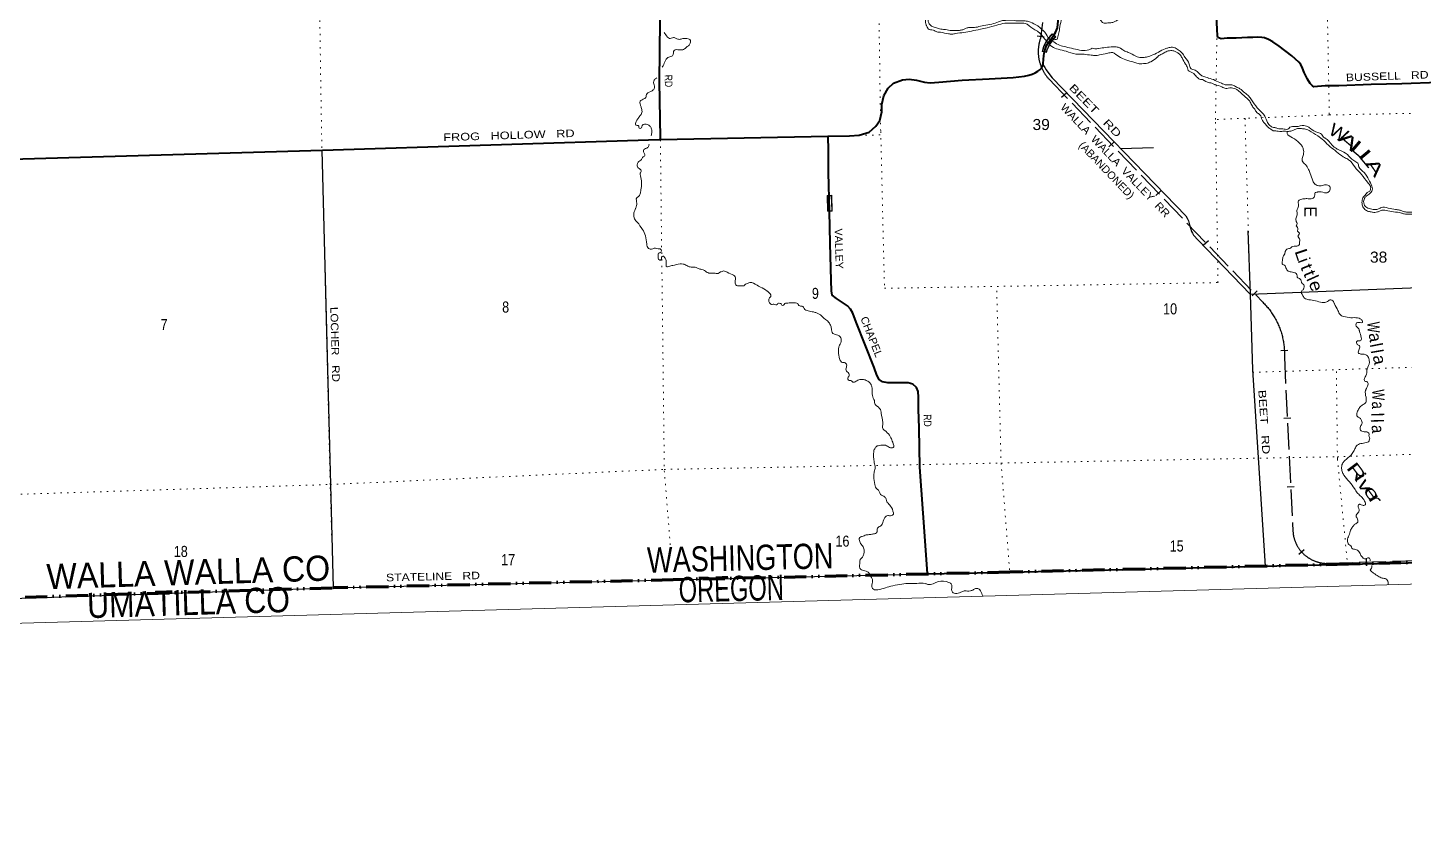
# Model space of a CAD drawing. Header units: feet. Extents: x 505285 to 763886, y -543582 to -353855.
# Drawn here: x 639044 to 660833, y -543582 to -530933 of the extents above; entities that cross this region are included whole.
import ezdxf
from ezdxf.enums import TextEntityAlignment as Align

# ---------------------------------------------------------------- set-up
doc = ezdxf.new("R2010")
doc.units = ezdxf.units.FT
doc.header["$LTSCALE"] = 70
for name, pattern in [('DASH_DOUBLE_DOT', [9.2, 5, -1.2, 0.3, -1.2, 0.3, -1.2]), ('DOTTED', [1.5, 0.3, -1.2]), ('LONG_DASHED', [7.5, 6, -1.5])]:
    doc.linetypes.add(name, pattern=pattern)
for name, color, linetype, lineweight in [('10', 7, 'DASH_DOUBLE_DOT', 60), ('12', 7, 'Continuous', 13), ('26', 7, 'Continuous', 40), ('27', 7, 'Continuous', 13), ('29', 7, 'Continuous', 25), ('30', 7, 'Continuous', 13), ('39', 7, 'Continuous', 13), ('4', 7, 'Continuous', 13), ('61', 7, 'Continuous', 13), ('63', 7, 'Continuous', 25), ('7', 7, 'DOTTED', 13)]:
    doc.layers.add(name, color=color, linetype=linetype, lineweight=lineweight)
doc.layers.add('41', color=7, linetype='Continuous')

msp = doc.modelspace()

# ---------------------------------------------------------------- linework, layer by layer
at = {"layer": '10', "lineweight": 70}
msp.add_line((643862.87, -539806.6), (638357.98, -539976.29), dxfattribs=at)
msp.add_lwpolyline([(668419.53, -539213.07), (665283.49, -539304.69), (659946.82, -539429.03), (654587.21, -539556.8), (649260.71, -539677.3), (643880.91, -539806.19)], dxfattribs=at)
at = {"layer": '26'}
for points in [[(649059.15, -532705.62), (649058.73, -532680.41), (649043.77, -531787.07), (649053.21, -530829.86), (649031.99, -529979.9), (649022.3, -529364.31), (649017.52, -528859.05)], [(655287.25, -531053.6), (655312.57, -531011.96), (655340.31, -530938.88), (655352.81, -530828.17), (655368.43, -530689.27), (655404.14, -530551.77), (655500.31, -530298.06), (655551.21, -530196.21), (655577.67, -530163.87), (655597.75, -530146.63), (655639, -530119.29), (655665.36, -530108.62), (655688.7, -530105.74), (655770.86, -530103.24), (655871.03, -530100.18)], [(661376.85, -531806.09), (660793.78, -531823.85), (660308.84, -531836.62), (659794.03, -531856.33), (659577.51, -531858.91), (659399.38, -531870.36), (659376.88, -531856.99), (659341.55, -531817.95), (659299.35, -531753.03), (659245.74, -531644.33), (659221.58, -531578.87), (659191.54, -531517.59), (659160.4, -531484.44), (659050.75, -531379.45), (658849.46, -531231.11), (658748.97, -531161.96), (658679.57, -531123.95), (658620.5, -531095.66), (658574.15, -531089.04), (658507.9, -531087.06), (658433.9, -531093.32), (658351.68, -531093.82), (658169.41, -531101.38), (658025.09, -531103.78), (657933.11, -531112.6), (657880.25, -531090.13), (657875.47, -531066.21), (657868.06, -530960.11), (657853.99, -530645.57)], [(651714.93, -532654.45), (652051.61, -532646.14), (652201.69, -532635.54), (652360.63, -532588.56), (652467.89, -532493), (652531.25, -532404.8), (652564.95, -532267.37), (652565.3, -532153), (652592.93, -532013.73), (652665.35, -531895.17), (652747.06, -531816.45), (652887.66, -531759.99), (652997.66, -531750.62), (653110.57, -531769.24), (653239.9, -531799.4), (653328.44, -531808.73), (653466.51, -531798.5), (653834.6, -531769.22), (654263.06, -531746.11), (654639.48, -531726.6), (654819.31, -531705.07), (654890.82, -531689.57), (654942.63, -531673.23), (654991.5, -531652.74), (655033.39, -531626.31), (655065.12, -531601.83), (655087.95, -531576.51), (655099.49, -531555.79), (655104.09, -531543.33), (655109.77, -531523.3), (655113.63, -531501.5), (655127.68, -531376.69), (655138.53, -531313.89), (655151.14, -531271.86), (655170.46, -531216.37), (655193.15, -531175.17), (655235.16, -531115.48), (655287.25, -531053.6)], [(636404.78, -533086.8), (638600.17, -533025.22), (643713.64, -532874.79), (649039.12, -532706.01), (649059.15, -532705.62)], [(649059.15, -532705.62), (651706.93, -532654.65), (651714.93, -532654.45)], [(651736.47, -533840.04), (651721.34, -533229.96), (651719.35, -532854.88), (651715.48, -532679.4), (651714.93, -532654.45)], [(653286.77, -539583.77), (653243.31, -538985.06), (653164.27, -537894.18), (653152.45, -537274.68), (653142.83, -536974.06), (653144.74, -536783.42), (653137.85, -536693.36), (653113.89, -536633.91), (653054.05, -536581.57), (652981.02, -536555.72), (652894.93, -536560.35), (652660.2, -536557.49), (652575.41, -536540.01), (652522.09, -536503.52), (652483.85, -536436.49), (652441.92, -536317.39), (652156.16, -535597.92), (652103.52, -535457.1), (652069.27, -535389.94), (652017.45, -535337.35), (651923.23, -535276.03), (651843.36, -535224.3), (651775.38, -535168.21), (651767.26, -535102.25), (651759.98, -534937.97), (651745.25, -534352.65), (651736.47, -533840.04)], [(653286.77, -539583.77), (654594.49, -539554.04), (659924.07, -539428.38), (661371.7, -539394.86)]]:
    msp.add_lwpolyline(points, dxfattribs=at)
at = {"layer": '29'}
for p, q in [((643701.15, -532876.84), (643880.91, -539806.19)), ((656337.61, -532846.07), (656863.79, -532832.83))]:
    msp.add_line(p, q, dxfattribs=at)
for points in [[(655111.02, -531516.26), (655132.24, -531550.92), (655140.9, -531565), (655165.53, -531605.62), (655189.34, -531638.12), (655258.79, -531730.41), (657372.94, -533916.77), (657397.18, -533951.27), (657416.24, -533992.6), (657429.76, -534055.81), (657463.87, -534161.59), (657476.87, -534189.75), (657497.11, -534222.82), (657566.5, -534297.8), (658391.37, -535152.77), (658429.82, -536353.03), (658631.42, -539458.86)], [(658355.66, -534151.85), (658391.37, -535152.77), (661327.69, -535037.4)], [(636594.28, -540000.3), (638793.29, -539974.66), (643873.63, -539805.36), (649258.4, -539675.37), (653286.77, -539583.77)]]:
    msp.add_lwpolyline(points, dxfattribs=at)
at = {"layer": '39'}
for points in [[(652510.44, -529801.32), (652542.03, -529743.29), (652569.06, -529712.31), (652615.44, -529660.67), (652629.47, -529660.19), (652672.63, -529690.78), (652730.03, -529726.91), (652794.27, -529728.74), (652812.28, -529786.24), (652818.73, -529858.13), (652871.04, -529980.58), (652895.2, -530041.87), (652903.48, -530049.61), (652939.54, -530048.38), (652993.23, -530034.54), (653039.31, -530032.99), (653045.46, -530036.78), (653067.98, -530050.05), (653119.12, -530138.47), (653161.17, -530195.15), (653191.53, -530262.24), (653213.64, -530381.7), (653256.34, -530516.49), (653290.28, -530629.53), (653300.91, -530647.2), (653306, -530679.09), (653299.22, -530715.37), (653272.4, -530752.35), (653254.68, -530821.06), (653263.01, -530888.89), (653269.42, -530900.7), (653297.3, -530953.85), (653378.33, -530977.15), (653435.32, -531001.27), (653489.75, -531009.45), (653618.93, -531033.13), (653673.23, -531037.3), (653727.12, -531029.47), (653862.88, -531010.85), (653980.48, -530988.85), (654121.9, -530960.03), (654229.41, -530936.35), (654382.53, -530897.12), (654509.87, -530866.77), (654636.16, -530864.51), (654642.17, -530864.3), (654764.59, -530866.18), (654849.14, -530875.33), (654894.31, -530905.86), (655013.38, -530985.98), (655037.97, -531001.18), (655110.74, -531076.85), (655168.2, -531145.2)], [(653249.74, -530322.38), (653248.42, -530342.46), (653277.12, -530419.62), (653307.19, -530536.81), (653341.33, -530655.85), (653358.85, -530699.34), (653349.99, -530733.69), (653324.69, -530756.59), (653303.74, -530789.35), (653296.69, -530817.64), (653304.05, -530857.46), (653325.31, -530892.8), (653374.49, -530923.19), (653410.89, -530931.98), (653473.89, -530955.89), (653558.45, -530965.06), (653568.53, -530966.72), (653671.32, -530981.27), (653775.58, -530979.75), (653831.46, -530971.85), (653877, -530954.28), (653922.53, -530936.72), (653978.63, -530934.82), (654074.6, -530925.56), (654176.03, -530900.1), (654303.71, -530879.75), (654410.74, -530842.08), (654470.31, -530824.03), (654522.33, -530820.27), (654634.53, -530816.48), (654644.61, -530818.14), (654685.02, -530826.79), (654747.2, -530826.69), (654811.38, -530826.52), (654885.99, -530838.03), (654998.02, -530888.33), (655043.05, -530914.86), (655101.05, -530969), (655117.55, -530982.46), (655197.18, -531099.61)], [(655250.41, -531133.08), (655305, -531125.05), (655336, -531119.05), (655346, -531082.05), (655358.16, -531038.44), (655375.26, -530951.71), (655400.9, -530820.62), (655420.64, -530693.74), (655419.49, -530659.72), (655427.09, -530647.45), (655447.2, -530648.76), (655484.14, -530673.56), (655527.03, -530696.16), (655601.38, -530699.66), (655625.56, -530702.85), (655723.31, -530687.52), (655729.32, -530687.32), (655749.57, -530692.64), (655789.5, -530687.28), (655830.32, -530707.95), (655937.94, -530746.38), (655993.26, -530780.57), (656037.23, -530835.18), (656053.88, -530852.65), (656082.33, -530863.7), (656156.4, -530859.2), (656218.37, -530853.09), (656261.83, -530833.6), (656306.82, -530800.02), (656324.04, -530775.4), (656332.96, -530743.05), (656334.77, -530736.97), (656338.57, -530730.83), (656319.32, -530695.42), (656285.18, -530694.58), (656272.28, -530668.97), (656277.61, -530648.75), (656314.72, -530619.45), (656367.16, -530627.69), (656431.68, -530637.54), (656472.36, -530654.19), (656516.58, -530656.71), (656547.94, -530635.61), (656567.17, -530610.92), (656600.01, -530573.75), (656662.62, -530527.56), (656672.43, -530521.21), (656720.14, -530449.48), (656745.51, -530428.59), (656819.25, -530355.98), (656844.15, -530321.08), (656864.57, -530297.68)], [(649119.18, -531010.31), (649169.72, -531083.46), (649200.59, -531106.45), (649264.29, -531092.28), (649308.85, -531104.79), (649357.55, -531121.18), (649413.31, -531109.27), (649479.42, -531107.04), (649534.6, -531137.22), (649533.62, -531167.31), (649513.15, -531214.09), (649474.04, -531243.46), (649425.18, -531281.17), (649397.33, -531288.12), (649361.13, -531285.34), (649355.12, -531285.54), (649312.91, -531282.97), (649277.25, -531296.19), (649264.52, -531334.69), (649252, -531379.18), (649194.58, -531401.16), (649165.14, -531420.19), (649119.71, -531499.86), (649104.98, -531538.42), (649091.43, -531552.91), (649089.1, -531561.86)], [(655168.2, -531145.2), (655254.56, -531236.27), (655352.23, -531277.04), (655477.67, -531308.87), (655633.65, -531353.67), (655764.14, -531357.27), (655874.88, -531369.57), (655895.5, -531370.2)], [(655197.18, -531099.61), (655376.1, -531212.12), (655473.35, -531240.9), (655594.66, -531268.85), (655721.9, -531294.6), (655837.96, -531286.67), (655891.18, -531262.66)], [(655889.54, -531262.66), (655935.67, -531269.35), (655993.7, -531265.38), (656101.48, -531249.71), (656221.49, -531239.65), (656285.8, -531243.49), (656342.64, -531263.6), (656389.88, -531296.06), (656463.17, -531327.64), (656583.56, -531387.69), (656666.51, -531408.92), (656712.53, -531405.36), (656784.31, -531392.92), (656825.91, -531377.49), (656934.85, -531327.07), (656940.42, -531323.54), (657046.91, -531269.85), (657094.51, -531254.22), (657160.42, -531245.99), (657202.9, -531256.57), (657270.52, -531298.36), (657313.95, -531336.96), (657360.27, -531401.5), (657426.26, -531513.47), (657450.61, -531580.76), (657467.12, -531594.23), (657503.52, -531603.02), (657567.05, -531642.95), (657604.41, -531679.74), (657655.6, -531710.06), (657726.54, -531731.72), (657732.61, -531733.51), (657836.42, -531772.61), (657838.29, -531774.01)], [(655895.5, -531371.02), (655929.32, -531377.74), (656009.12, -531365.02), (656122.77, -531345.15), (656192.42, -531328.78), (656216.53, -531329.97), (656238.98, -531341.23), (656341.54, -531407.88), (656455.5, -531456.12), (656583.09, -531491.87), (656651.88, -531509.59), (656703.84, -531503.82), (656747.85, -531500.33), (656817.22, -531475.95), (656915.22, -531408.53), (656922.96, -531400.26), (656977.77, -531360.34), (657031.05, -531334.5), (657096.21, -531304.25), (657134.15, -531298.96), (657196.59, -531306.86), (657237.48, -531329.52), (657278.64, -531360.19), (657314.6, -531415.07), (657368.02, -531511.43), (657398.12, -531570.51), (657409.56, -531612.2), (657489.19, -531653.58), (657509.98, -531674.92), (657555.83, -531725.46), (657604.93, -531753.85), (657610.94, -531753.65), (657714.82, -531800.23), (657785.49, -531813.86), (657828.31, -531834.46), (657836.46, -531838.18)], [(649002.33, -531731.92), (648987.51, -531740.73), (648956.68, -531777.84), (648951.28, -531796.05), (648952.24, -531824.07), (648965.48, -531859.68), (648960.91, -531901.91), (648945.56, -531922.46), (648860.84, -531967.39), (648847.15, -531977.87), (648827.29, -532042.66), (648786.11, -532070.1), (648738.98, -532099.74), (648738.54, -532145.83), (648752.14, -532191.46), (648754.48, -532201.39), (648768.61, -532263.02), (648742.54, -532322), (648715.65, -532356.97), (648666.69, -532450.78), (648667.65, -532478.79), (648691.82, -532481.98), (648716.42, -532497.18), (648721.44, -532527.06), (648757.37, -532521.83), (648770.1, -532483.34), (648805.55, -532464.11), (648864.13, -532476.15), (648901.15, -532502.94), (648911.78, -532520.61), (648913.98, -532526.55), (648921.97, -532584.38), (648914, -532644.75), (648913.74, -532646.47)], [(657835.73, -531837.47), (657941.93, -531872.68), (658004.99, -531898.6), (658044.93, -531893.24), (658143.37, -531897.94), (658178.05, -531914.79), (658295.85, -532016.99), (658374.44, -532086.47), (658393.41, -532113.87), (658427.78, -532180.83), (658463.41, -532225.7), (658495.23, -532276.71), (658546.75, -532317.04), (658581.46, -532394), (658613.14, -532441.01), (658623.57, -532452.68), (658665.4, -532503.36), (658704.5, -532532.08), (658757.81, -532566.34), (658814.18, -532572.45), (658858.53, -532578.97), (658926.58, -532574.67), (658976.8, -532576.97)], [(657836.42, -531772.61), (657935.89, -531812.79), (658019.12, -531842.03), (658051.17, -531840.95), (658117.5, -531844.72), (658172.61, -531872.91), (658229.8, -531903.03), (658306.17, -531966.56), (658368.18, -532020.56), (658412.23, -532077.17), (658504.74, -532202.26), (658600.57, -532307.21), (658623.63, -532336.48), (658665.16, -532437.24), (658717.29, -532495.59), (658774.21, -532517.71), (658780.21, -532517.5), (658826.85, -532531.96), (658893.23, -532537.73), (658965.7, -532545.3), (659003.42, -532534.01), (659007.16, -532525.87), (659038.53, -532504.77), (659122.68, -532501.93), (659242.48, -532485.86), (659317.63, -532513.38), (659344.42, -532534.5), (659462.8, -532594.62), (659517.92, -532622.81), (659567.97, -532679.21), (659576.13, -532682.95), (659690.26, -532795.29), (659758.34, -532851.08), (659807.32, -532875.48), (659929.98, -532943.46), (660029.54, -533040.26), (660093.08, -533080.19), (660111.08, -533137.67), (660194.48, -533231.02), (660268.49, -533342.72), (660316.09, -533445.28), (660325.54, -533487.03), (660291.78, -533556.29), (660229.24, -533604.48), (660202.28, -533637.44), (660196.88, -533655.65), (660191.21, -533665.86), (660188.63, -533708.02), (660202.08, -533749.64), (660220.86, -533771.04), (660253.67, -533791.97), (660340.63, -533813.07), (660412.69, -533808.64), (660448.2, -533791.41), (660463.96, -533782.86), (660574.56, -533791.15), (660693.72, -533815.17), (660754.16, -533823.15), (660800.92, -533841.6), (660867.58, -533855.38), (660941.91, -533858.88), (660951.93, -533858.54), (661021.99, -533854.18), (661049.15, -533827.22), (661065, -533762.57), (661096.38, -533741.48), (661130.81, -533692.23), (661257.13, -533631.87), (661373.63, -533577.86), (661408.81, -533550.63), (661477.99, -533520.24), (661485.93, -533517.97), (661512.28, -533467), (661487.08, -533433.8), (661430.06, -533349.57), (661431.32, -533327.49), (661431.05, -533319.49), (661440.62, -533247.04), (661437.33, -533209.09), (661434.61, -533129.04), (661459.97, -533108.16), (661524.65, -533063.91), (661556.65, -533060.82), (661595.05, -533069.54), (661652.72, -533113.67), (661685.8, -533142.61), (661749.19, -533178.53), (661796.84, -533223), (661828.59, -533272.01), (661840.78, -533335.71), (661866.66, -533388.92), (661872.88, -533394.72), (661917.12, -533457.34), (661939.29, -533460.59)], [(658978.8, -532576.91), (659050.8, -532570.47), (659100.14, -532546.76), (659151.75, -532531), (659220.07, -532534.7), (659284.66, -532546.54), (659323.41, -532565.27), (659460.64, -532648.78), (659555.38, -532721.71), (659659.09, -532822.38), (659759.98, -532899.12), (659865.02, -532979.7), (659936.56, -533019.37), (659983.94, -533055.83), (660070.02, -533169.11), (660076.31, -533176.92), (660155.44, -533262.39), (660249.81, -533383.42), (660287.57, -533432.23), (660298.47, -533457.9), (660297.35, -533483.98), (660292.36, -533514.2), (660253.04, -533537.56), (660212.53, -533585), (660187.37, -533611.9), (660161.77, -533684.89), (660170.16, -533754.72), (660208.26, -533813.54), (660263.44, -533843.73), (660322.02, -533855.78), (660328.1, -533857.57), (660404.17, -533853), (660427.93, -533844.19), (660475.47, -533826.55), (660541.8, -533830.32), (660660.88, -533852.35), (660785.84, -533870.16), (660830.47, -533884.68), (660900.72, -533886.32), (661013.39, -533896.54), (661041.38, -533893.59), (661054.51, -533867.1), (661097.5, -533833.59), (661131.66, -533776.35), (661182.05, -533724.56), (661188, -533722.36), (661288.34, -533664.88), (661341.82, -533645.04), (661414.53, -533600.52), (661528.34, -533526.56), (661535.95, -533514.28), (661551.67, -533445.63), (661548.92, -533423.69), (661532.34, -533408.23), (661486.91, -533369.69), (661455.22, -533322.67), (661460.62, -533304.47), (661473.29, -533263.97), (661470.36, -533177.92), (661477.43, -533149.64), (661501.2, -533140.82), (661512.74, -533126.4), (661562.83, -533124.72), (661572.91, -533126.38), (661601.17, -533131.44), (661666.51, -533165.29), (661720.03, -533205.55), (661749.43, -533244.63), (661817.28, -533352.52), (661851.58, -533417.48), (661880.78, -533450.55), (661897.42, -533468.02), (661914.88, -533509.5), (661962.73, -533559.97), (662026.74, -533613.91), (662077.44, -533630.22), (662085.52, -533631.96), (662097.47, -533629.55), (662127.66, -533582.03)], [(658976.73, -532574.98), (658975.89, -532609.06), (659062.55, -532680.25), (659167.52, -532758.85), (659202.93, -532797.72), (659228.61, -532844.94), (659235.64, -532874.75), (659237.34, -532924.77), (659217.54, -532991.56), (659215.31, -533043.72), (659267.51, -533104.06), (659316.17, -533178.54), (659329.35, -533212.16), (659371.49, -533330.94), (659399.58, -533390.09), (659451.17, -533432.42), (659459.25, -533434.15), (659499.59, -533440.8), (659567.23, -533424.5), (659633.75, -533434.27), (659659.16, -533473.48), (659633.21, -533536.46), (659607.65, -533551.35), (659567.44, -533548.7), (659464.71, -533536.14), (659446.82, -533540.75), (659420.98, -533547.63), (659405.4, -533620.28), (659395.66, -533628.63), (659375.95, -533639.3), (659287.81, -533642.29), (659279.79, -533642.56), (659207.87, -533650.99), (659166.27, -533666.42), (659150.93, -533686.97), (659156.77, -533740.86), (659150.05, -533779.16), (659131.64, -533827.86), (659136.03, -533897.83), (659114.23, -533964.67), (659128.09, -534018.3), (659134.78, -534038.11), (659121.85, -534070.6), (659142.9, -534099.94), (659147.86, -534127.81), (659144.19, -534137.96), (659142.87, -534158.03), (659172.07, -534191.11), (659157.07, -534221.66), (659147.52, -534236.01), (659179.48, -534291.03), (659170.96, -534335.39), (659170.11, -534369.48), (659113.67, -534395.09), (659066.04, -534399.42), (659015.74, -534430.78), (658987.83, -534435.73), (658962.33, -534452.62), (658940.06, -534505.46), (658938.33, -534513.53), (658917.52, -534550.29), (658901.93, -534622.94), (658905.98, -534682.9), (658936.5, -534695.89), (658951.34, -534719.44), (658983.5, -534780.46), (659038.42, -534802.64), (659121.51, -534827.88), (659134.76, -534863.5), (659137.43, -534883.44), (659184.67, -534915.9), (659199.51, -534939.43), (659202.26, -534961.37), (659206.81, -534977.25), (659246.25, -535015.99), (659238.07, -535070.36), (659238.27, -535076.36), (659214.77, -535093.18), (659206.38, -535141.55), (659219.35, -535169.15), (659253.04, -535216.09), (659287.79, -535234.95), (659322.11, -535241.8), (659424.97, -535258.36), (659532.24, -535286.8), (659574.31, -535285.37), (659629.6, -535259.46), (659651.1, -535242.71), (659685.49, -535251.57), (659708.28, -535272.84), (659723.26, -535300.38), (659725.46, -535306.31), (659781.29, -535414.61), (659813.52, -535477.63), (659868.7, -535507.82), (659985.71, -535527.9)], [(648878.29, -532782.06), (648877.24, -532802.26), (648842.47, -532841.5), (648804.89, -532856.79), (648791.6, -532879.28), (648790.28, -532899.36), (648809.81, -532942.77), (648804.7, -532969), (648785.07, -532981.68), (648760.32, -533020.58), (648705.72, -533066.5), (648693.06, -533106.99), (648694.08, -533137.02), (648706.78, -533156.61), (648735.51, -533175.68), (648741.66, -533179.48), (648751.17, -533223.23), (648739.69, -533239.64), (648743.13, -533281.6), (648760.76, -533387.18), (648759.14, -533457.35), (648748.83, -533507.79), (648738.72, -533564.22), (648708.23, -533611.33), (648684.73, -533628.16), (648678.15, -533670.45), (648682.95, -533752.43), (648668.21, -533790.99), (648666.41, -533797.06), (648638.68, -533866.12), (648638.31, -533914.21), (648650.03, -533963.89), (648691.94, -534016.57), (648774.04, -534129.98), (648823.59, -534230.47), (648842.11, -534362.07), (648870.48, -534429.23), (648898.99, -534442.28), (648980.73, -534427.5), (649021.21, -534438.15), (649057.35, -534438.93), (649071.91, -534454.46), (649055.31, -534497.09), (649049.37, -534499.3), (649041.36, -534499.58), (649021.36, -534560.35), (649030.8, -534602.1), (649043.23, -534613.7), (649049.39, -534617.5), (649069.08, -534606.81), (649077.8, -534568.46), (649095.28, -534551.84), (649132.57, -534586.64), (649147.9, -534624.18), (649148.55, -534702.29), (649150.96, -534714.23), (649173.27, -534721.49), (649240.78, -534701.17), (649254.8, -534700.7), (649370.18, -534672.76), (649418.47, -534677.13), (649475.45, -534701.24), (649514.2, -534719.97), (649576.65, -534727.87), (649637.09, -534735.85), (649681.98, -534758.37), (649716.25, -534763.22), (649789.87, -534804.79), (649824.48, -534819.65), (649896.74, -534821.21), (649955.11, -534827.25), (649990.9, -534818.03), (650002.51, -534805.62), (650010.47, -534803.34), (650058.07, -534787.71), (650116.92, -534807.76), (650216.86, -534856.46), (650239.65, -534877.73), (650240.71, -534967.84), (650262.38, -535015.19), (650336.78, -535020.68), (650382.93, -535021.12), (650396.4, -535004.64), (650445.81, -534982.93), (650475.46, -534969.92), (650531.96, -534980.02), (650640.4, -535042.47), (650748.82, -535104.91), (650757.11, -535112.64), (650805.1, -535167.11), (650805.85, -535189.13), (650792.44, -535207.6), (650780.89, -535222.02), (650774.58, -535272.32), (650806, -535311.33)], [(650806, -535311.33), (650828.3, -535318.58), (650854.15, -535311.7), (650884.61, -535322.68), (650910.38, -535313.8), (650925.86, -535297.25), (650952.05, -535300.37), (650972.42, -535309.7), (650981.05, -535327.43), (651007.16, -535328.55), (651028.38, -535303.8), (651048.21, -535297.11), (651054.22, -535296.92), (651142.23, -535289.93), (651218.7, -535297.36), (651235.01, -535304.82), (651239.56, -535320.7), (651264.36, -535341.89), (651312.7, -535348.27), (651331.83, -535379.68), (651399.37, -535419.46), (651482.2, -535436.69), (651528.82, -535451.15), (651610.66, -535498.46), (651621.09, -535510.13), (651724.53, -535602.79), (651754.48, -535657.87), (651766.62, -535719.56), (651778.13, -535763.24), (651843.46, -535797.1), (651915.29, -535844.75), (651918.59, -535882.7), (651914.07, -535926.92), (651893.26, -535963.69), (651878.87, -536012.26), (651877.79, -536098.44), (651889.85, -536158.13), (651911.87, -536215.48), (651942.67, -536236.48), (651956.69, -536236), (651964.7, -536235.73), (651980.93, -536241.19), (652003.79, -536264.46), (651997.89, -536326.76), (651996.98, -536358.85), (652038.81, -536409.52), (652045.64, -536433.33), (652038.37, -536455.61), (652025.24, -536482.1), (652034.48, -536517.85), (652082.83, -536524.23), (652091.25, -536535.96), (652105.69, -536547.49), (652155.37, -536533.79), (652212.58, -536505.81), (652218.59, -536505.61), (652272.75, -536505.78), (652327.6, -536525.96), (652379.04, -536564.29), (652400.51, -536605.63), (652407.74, -536641.45), (652413.76, -536759.44), (652427.28, -536803.06), (652444.61, -536840.54), (652456.66, -536900.23), (652489.74, -536929.16), (652548.42, -537003.3), (652551.65, -537039.26), (652580.74, -537186.51), (652581.08, -537196.52), (652578, -537282.77), (652609.06, -537311.76), (652681.85, -537387.44), (652707.25, -537426.64), (652735.81, -537499.8), (652744.68, -537583.63), (652684.37, -537579.67), (652623.12, -537547.68), (652592.86, -537542.69), (652505.05, -537555.68), (652491.09, -537558.15), (652457.99, -537587.33), (652433.92, -537646.23), (652441.51, -537810.25), (652443.99, -537824.19), (652456.53, -537897.89), (652442.81, -537966.46), (652435.32, -538040.84), (652453.7, -538168.43), (652463.08, -538208.18), (652521.55, -538276.32), (652543.23, -538323.66), (652612.91, -538367.38), (652623.54, -538385.05), (652649.83, -538450.28), (652701.96, -538508.61), (652745.76, -538617.31)], [(659985.71, -535527.9), (660092.1, -535530.32), (660134.65, -535542.91), (660163.79, -535573.98), (660166.75, -535601.93), (660088.54, -535602.56), (660069.19, -535623.25), (660070.41, -535659.27), (660110.11, -535706.02), (660119.01, -535731.75), (660121.28, -535739.7), (660148.79, -535840.93), (660150.08, -535878.95), (660130.59, -535895.64), (660088.45, -535895.06), (660082.51, -535897.26), (660086.35, -535951.22), (660123.23, -535974.01), (660125.98, -535995.96), (660103.91, -536054.8), (660107, -536086.75), (660119.37, -536096.35), (660222.23, -536112.91), (660263.85, -536157.58), (660278.25, -536227.21), (660278.46, -536233.21), (660241.93, -536338.62), (660240.13, -536344.69)], [(660240.13, -536344.69), (660221.56, -536447.49), (660204.54, -536478.11), (660197.48, -536506.4), (660206.31, -536530.14), (660230.63, -536537.34), (660249, -536546.72), (660257.76, -536568.47), (660254.63, -536594.62), (660222.96, -536665.81), (660217.42, -536680.02), (660225.03, -536785.93), (660227.28, -536851.97), (660212.27, -536882.52), (660190.71, -536897.28), (660184.77, -536899.48), (660133.97, -536939.26), (660099.6, -536990.51), (660077.87, -537059.35), (660080.56, -537079.29), (660099.34, -537100.69), (660123.79, -537111.88), (660148.92, -537143.09), (660162.77, -537196.72), (660136.5, -537249.69), (660138.47, -537307.71), (660159.12, -537325.05), (660237.72, -537336.42), (660262.18, -537347.61), (660276.74, -537363.15), (660269.82, -537395.43), (660280.72, -537421.11), (660272.67, -537479.48), (660270.87, -537485.54), (660249.24, -537498.3), (660163.64, -537517.22), (660086.33, -537543.87), (660063.23, -537572.69), (660037.09, -537629.67), (659993.12, -537693.25), (659987.38, -537701.46)], [(659987.38, -537701.46), (659892, -537786.82), (659859.16, -537823.99), (659839.58, -537896.77), (659847.9, -537964.6), (659875.85, -538019.75), (659961.66, -538125.03), (660041.47, -538230.52), (660085.92, -538299.13), (660133.63, -538345.6), (660187.82, -538405.87), (660215.84, -538463.02), (660218.46, -538480.96), (660212.79, -538491.16), (660166.78, -538494.73), (660130.24, -538481.93), (660122.16, -538480.21), (660101.01, -538506.96), (660115.75, -538586.6), (660110.14, -538598.8), (660069.84, -538652.25), (660068.24, -538664.32), (660092.05, -538715.61), (660086.01, -538773.91), (660038.87, -538803.54), (660021.66, -538828.16), (659989.1, -538873.34), (659961.7, -538952.4), (659934.44, -539035.44), (659940.62, -539099.34), (659942.83, -539105.28), (659992.67, -539155.68), (659993.02, -539165.69), (660044.12, -539194.01), (660099.1, -539218.2), (660139.28, -539278.95), (660166.75, -539320.08), (660191.53, -539341.29), (660241.42, -539333.59), (660269.33, -539328.64), (660281.62, -539336.24), (660293.14, -539376.28)], [(652745.76, -538617.31), (652746.38, -538635.32), (652736.77, -538647.66), (652730.97, -538653.87), (652701.19, -538662.9), (652643.01, -538662.86), (652621.46, -538677.61), (652604.18, -538700.22), (652569.24, -538793.57), (652546.22, -538824.39), (652495.22, -538858.16), (652488.99, -538910.46), (652485.38, -538922.6), (652430.17, -538950.52), (652376.35, -538960.35), (652316.39, -538966.38), (652253.03, -538990.56), (652233.14, -538995.25), (652205.97, -539022.21), (652207.12, -539056.22), (652237.15, -539113.3), (652243.44, -539121.1), (652279.81, -539187.99), (652281.78, -539246.02), (652269.4, -539294.51), (652214.15, -539380.51), (652214.83, -539400.53), (652215.9, -539490.65), (652226.53, -539508.31), (652255.19, -539525.37), (652334.2, -539548.74), (652371.56, -539585.54), (652378.73, -539619.36)], [(660316.22, -539450.67), (660317.19, -539459.65), (660290.23, -539525.83)], [(652360.66, -539587.11), (652409.68, -539660.64), (652414.59, -539714.57), (652409.68, -539802.81), (652429.29, -539827.32), (652468.51, -539837.13), (652591.07, -539812.62), (652703.83, -539778.3), (652845.99, -539748.89), (652973.46, -539734.18), (653115.62, -539734.18), (653247.99, -539734.18), (653292.11, -539748.89), (653375.45, -539739.08), (653453.89, -539704.77), (653625.47, -539719.47), (653664.69, -539748.89), (653669.59, -539778.3), (653679.4, -539871.45), (653748.03, -539891.06), (653792.15, -539881.25), (653831.37, -539866.54), (653880.39, -539851.84), (653919.61, -539856.74), (653963.73, -539851.84), (654012.76, -539832.23), (654056.88, -539812.62), (654101, -539822.42), (654125.51, -539851.84), (654159.83, -539935.18)], [(660290.23, -539525.83), (660344.15, -539569.95), (660417.69, -539618.97), (660481.42, -539648.39), (660540.25, -539663.1), (660574.56, -539712.12), (660576, -539757.46)]]:
    msp.add_spline(points, degree=3, dxfattribs=at)
at = {"layer": '4'}
msp.add_lwpolyline([(505285.47, -360804.74), (536860.22, -360087.99), (568433.96, -359327.81), (600006.62, -358524.19), (631578.15, -357677.15), (663148.48, -356786.68), (694717.55, -355852.8), (726285.32, -354875.48), (757851.71, -353854.74), (763886.04, -536576.2), (732068.3, -537605.06), (700249.18, -538590.15), (668428.73, -539531.49), (636607.03, -540429.04), (604784.11, -541282.83), (572960.06, -542092.84), (541134.91, -542859.08), (509308.75, -543581.54)], close=True, dxfattribs=at)
msp.add_lwpolyline([(505285.47, -360804.74), (536860.22, -360087.99), (568433.96, -359327.81), (600006.62, -358524.19), (631578.15, -357677.15), (663148.48, -356786.68), (694717.55, -355852.8), (726285.32, -354875.48), (757851.71, -353854.74), (763886.04, -536576.2), (732068.3, -537605.06), (700249.18, -538590.15), (668428.73, -539531.49), (636607.03, -540429.04), (604784.11, -541282.83), (572960.06, -542092.84), (541134.91, -542859.08), (509308.75, -543581.54)], close=True, dxfattribs=at)
at = {"layer": '61'}
for p, q in [((655260.67, -531042.18), (655306.53, -531079.96)), ((655261.56, -531032.55), (655318, -531079.05)), ((655171, -531330.34), (655098.14, -531312.57)), ((655165.14, -531320.67), (655107.82, -531306.69)), ((651770.49, -533588.98), (651777.48, -533838.88)), ((651777.48, -533838.88), (651702.51, -533840.98))]:
    msp.add_line(p, q, dxfattribs=at)
msp.add_lwpolyline([(651702.51, -533840.98), (651695.52, -533591.08), (651770.49, -533588.98)], dxfattribs=at)
msp.add_lwpolyline([(651703.73, -533598.85), (651762.71, -533597.19), (651769.26, -533831.1), (651710.28, -533832.76)], close=True, dxfattribs=at)
for radius, start, end in [(568.69, 133.51588, 166.62273), (560.69, 134.16832, 165.78587), (501.69, 133.41825, 165.72613), (493.69, 132.4092, 166.62271)]:
    msp.add_arc((655651.35, -531444.37), radius, start, end, dxfattribs=at)
at = {"layer": '63'}
for p, q in [((655020.12, -531063.64), (655129.62, -531079.24)), ((655407.94, -532036.14), (655487.82, -531959.62)), ((656157.12, -532822.06), (656237, -532745.55)), ((656900.68, -533594.57), (656980.56, -533518.05)), ((657649.86, -534380.49), (657729.74, -534303.98)), ((658421.56, -535178.99), (658501.44, -535102.48)), ((658875.33, -536047.54), (658985.87, -536043.51)), ((658925.73, -537119.13), (659036.2, -537113.69)), ((658976.46, -538203.73), (659086.94, -538198.3)), ((659163.22, -539270.23), (659245.76, -539196.6)), ((660235.3, -539453.13), (660232.06, -539342.56))]:
    msp.add_line(p, q, dxfattribs=at)
at = {"layer": '63', "linetype": 'LONG_DASHED'}
for points in [[(655181.8, -530334.26), (655071.61, -531107.79), (655068.02, -531118.57), (655064.74, -531129.27), (655061.63, -531140.03), (655058.63, -531150.91), (655055.89, -531161.78), (655053.35, -531172.68), (655050.92, -531183.67), (655048.75, -531194.68), (655046.78, -531205.7), (655044.97, -531216.83), (655043.39, -531227.91), (655041.94, -531239.03), (655040.72, -531250.22), (655039.73, -531261.36), (655038.92, -531272.58), (655038.25, -531283.76), (655037.82, -531295.02), (655037.56, -531306.21), (655037.56, -531317.48), (655037.7, -531328.66), (655038.03, -531339.91), (655038.58, -531351.1), (655039.34, -531362.29), (655040.24, -531373.46), (655041.41, -531384.65), (655042.72, -531395.83), (655044.24, -531406.94), (655045.92, -531418.04), (655047.88, -531429.09), (655049.97, -531440.12), (655052.24, -531451.07), (655054.71, -531462.03), (655057.4, -531472.92), (655060.29, -531483.83), (655063.29, -531494.62), (655066.56, -531505.37), (655070.01, -531516.05), (655073.6, -531526.7), (655077.37, -531537.21), (655081.41, -531547.76), (655085.54, -531558.19), (655089.93, -531568.5), (655094.39, -531578.77), (655099.14, -531589), (655104.01, -531599.08), (655109.04, -531609.07)], [(655109.04, -531609.07), (655114.28, -531619.06), (655119.72, -531628.86), (655125.25, -531638.6), (655131.02, -531648.23), (655136.93, -531657.84), (655142.98, -531667.23), (655149.26, -531676.55), (655155.64, -531685.78), (655162.18, -531694.92), (655168.93, -531703.87), (655175.83, -531712.79), (655182.84, -531721.55), (655190.03, -531730.17), (655197.36, -531738.63), (655204.84, -531747.01), (655210.56, -531753.22), (655212.54, -531753.21), (658589.54, -535278.83), (658589.55, -535280.81), (658603.45, -535294.53), (658617.27, -535308.82), (658630.85, -535323.35), (658644.37, -535338.12), (658657.47, -535353.14), (658670.25, -535368.33), (658682.96, -535383.76), (658695.27, -535399.44), (658707.25, -535415.28), (658719.08, -535431.45), (658730.5, -535447.7), (658741.77, -535464.12), (658752.71, -535480.86), (658763.26, -535497.7), (658773.56, -535514.77), (658783.62, -535531.93), (658793.37, -535549.42), (658802.79, -535566.9), (658811.89, -535584.72), (658820.68, -535602.54), (658829.21, -535620.61), (658837.35, -535638.76), (658845.16, -535657.08), (658852.74, -535675.48), (658859.91, -535694.13), (658866.85, -535712.85), (658873.38, -535731.67), (658879.66, -535750.58), (658885.47, -535769.65), (658891.03, -535788.8), (658896.28, -535807.95), (658901.2, -535827.27), (658905.72, -535846.69), (658909.91, -535866.26), (658913.87, -535885.75), (658917.34, -535905.42), (658920.49, -535925.08), (658923.39, -535944.83), (658925.9, -535964.51), (658928, -535984.43), (658929.86, -536004.28), (658931.23, -536024.12), (658932.44, -536043.97), (658933.17, -536063.99), (658933.58, -536083.85), (658933.67, -536103.72), (658933.42, -536123.75), (658932.69, -536143.62), (658932.6, -536147.53), (659068.61, -538912.61), (659069.61, -538924.69), (659070.61, -538934.1), (659071.77, -538943.49), (659073.03, -538952.94), (659074.52, -538962.3), (659076.17, -538971.61), (659077.92, -538980.96), (659079.89, -538990.24), (659082.01, -538999.45), (659084.31, -539008.7), (659086.77, -539017.84), (659089.32, -539026.97), (659092.09, -539036.07), (659095.02, -539045.06), (659098.11, -539054.03), (659101.31, -539062.94), (659104.72, -539071.84), (659108.23, -539080.62), (659111.95, -539089.38), (659115.79, -539098.03), (659119.78, -539106.66), (659123.92, -539115.16), (659128.22, -539123.62), (659132.63, -539132), (659137.25, -539140.3), (659141.97, -539148.56), (659146.85, -539156.68), (659151.83, -539164.76), (659157.02, -539172.69), (659162.33, -539180.58)], [(659162.32, -539180.57), (659167.72, -539188.33), (659173.27, -539196.02), (659178.98, -539203.6), (659184.85, -539211.1), (659190.76, -539218.5), (659196.88, -539225.77), (659203.1, -539232.92), (659209.43, -539240.01), (659215.84, -539246.93), (659222.48, -539253.77), (659229.16, -539260.51), (659235.98, -539267.08), (659242.87, -539273.58), (659249.95, -539279.95), (659257.08, -539286.16), (659264.31, -539292.26), (659271.7, -539298.28), (659279.18, -539304.08), (659286.71, -539309.83), (659294.39, -539315.4), (659302.17, -539320.9), (659309.99, -539326.19), (659317.97, -539331.35), (659325.99, -539336.4), (659334.1, -539341.34), (659342.32, -539346.05), (659350.64, -539350.69), (659358.99, -539355.17), (659367.46, -539359.48), (659375.95, -539363.62), (659384.55, -539367.66), (659393.19, -539371.57), (659401.92, -539375.25), (659410.7, -539378.82), (659419.57, -539382.24), (659428.49, -539385.52), (659437.46, -539388.59), (659446.46, -539391.56), (659455.51, -539394.34), (659464.65, -539396.97), (659473.78, -539399.42), (659483.01, -539401.77), (659492.22, -539403.89), (659501.53, -539405.9), (659510.83, -539407.68), (659520.17, -539409.37), (659529.5, -539410.88), (659538.93, -539412.22), (659548.34, -539413.35), (659557.73, -539414.38), (659567.23, -539415.23), (659576.67, -539415.92), (659586.13, -539416.44), (659592.18, -539416.65), (659592.17, -539414.71), (661837.29, -539349.05)]]:
    msp.add_lwpolyline(points, dxfattribs=at)
at = {"layer": '7'}
for p, q in [((643700.64, -532839.48), (643622.31, -527874.79)), ((658309.97, -532371.54), (657843.59, -532389.15)), ((652534.2, -532633.33), (652146.11, -532642.73)), ((643833.01, -538169.12), (643701.15, -532838.98)), ((654451.27, -537849.72), (654378.71, -535033.42)), ((654450.07, -537828.74), (659770.84, -537727.85)), ((643833.45, -538168.15), (649120.82, -537928.62)), ((649119.66, -537929.4), (654449.67, -537828.74)), ((654450.67, -537825.36), (654587.09, -539554.37)), ((638725.46, -538328.35), (643833.83, -538167.76)), ((643880.9, -539811.71), (643833, -538168))]:
    msp.add_line(p, q, dxfattribs=at)
for points in [[(659383.49, -520478.94), (659413.07, -521747.6), (659544.86, -527037.42), (659644, -532317.88)], [(657843.31, -532389.05), (657887.31, -529734.9), (652504.48, -529818.68), (652544.64, -532577.64)], [(662293.81, -532264.63), (659643.95, -532318.04), (658310.34, -532371.36)], [(652545.42, -532578.42), (652604.72, -535062.16), (657882.83, -534971.89), (657843.31, -532389.05)], [(658309.96, -532371.17), (658430.54, -536391.79), (662417.74, -536267.17)], [(649058.11, -532710.67), (649120.87, -537949.61), (649227.15, -539271.17)], [(659755.83, -536377.08), (659772.4, -537764.42), (659931.56, -539428.31)], [(659771.55, -537728.67), (660069.83, -537718.82), (665133.29, -537551.61)]]:
    msp.add_lwpolyline(points, dxfattribs=at)

# ---------------------------------------------------------------- texts
at = {"layer": '10'}
for s, width, p in [('WASHINGTON', 0.8, (648853.17, -539564.78)), ('OREGON', 0.7, (649352.73, -540035.36))]:
    msp.add_text(s, height=400, rotation=1.372, dxfattribs=dict(at, width=width)).set_placement(p)
at = {"layer": '12'}
for s, width, p in [('WALLA WALLA CO ', 0.95, (639350.24, -539826.08)), ('UMATILLA CO ', 0.9, (639992.91, -540284.51))]:
    msp.add_text(s, height=400, rotation=1.766, dxfattribs=dict(at, width=width)).set_placement(p)
at = {"layer": '27'}
for s, rotation, width, p in [('BUSSELL   RD', 2.045, 1.2, (660562.74, -531762.3)), ('RD', 272, 0.85, (649128.18, -531781.23)), ('FROG   HOLLOW   RD', 1.83, 1.25, (646663.6, -532699.02)), ('VALLEY', 271.605, 1.05, (651825.32, -534436.36)), ('CHAPEL', 291.346, 1.05, (652344.81, -535851.31)), ('RD', 272.177, 0.85, (653226.71, -537156.7))]:
    msp.add_text(s, height=120.3, rotation=rotation, dxfattribs=dict(at, width=width)).set_placement(p, align=Align.CENTER)
at = {"layer": '30'}
for s, rotation, width, p in [('BEET   RD', 314.038, 1.4, (655897.82, -532290.57)), ('LOCHER   RD', 271.486, 1.15, (643850.95, -535951.95)), ('BEET   RD', 273.714, 1.3, (658553.86, -537183.27)), ('STATELINE   RD', 1.383, 1.2, (645461.28, -539684.01))]:
    msp.add_text(s, height=120, rotation=rotation, dxfattribs=dict(at, width=width)).set_placement(p, align=Align.CENTER)
at = {"layer": '41'}
for s, rotation, width, p in [('W', 330, 1.15, (659741.17, -532681.08)), ('A', 320, 1.75, (659881.1, -532807.57)), ('L', 320, 1.9, (660059.67, -532937.18)), ('L', 310, 1.9, (660179.59, -533067.48)), ('A', 305, 1.6, (660282.91, -533203.89))]:
    msp.add_text(s, height=200.5, rotation=rotation, dxfattribs=dict(at, width=width)).set_placement(p, align=Align.CENTER)
for s, rotation, p in [('E', 269.712, (659251.24, -533761.61)), ('i', 290.176, (659143.14, -534623.13)), ('a', 279.767, (660263.57, -535781.57)), ('l', 281.025, (660285.12, -535950.47)), ('l', 279.768, (660297.62, -536048.89)), ('l', 271.704, (660310.32, -537035.03)), ('l', 271.761, (660300.52, -537133.28))]:
    msp.add_text(s, height=195.4, rotation=rotation, dxfattribs=at).set_placement(p)
for s, rotation, width, p in [('L', 288.164, 1.2, (659092.7, -534474.04)), ('t', 291.734, 1.15, (659182.63, -534720.76)), ('t', 292.206, 1.15, (659229.2, -534824.01)), ('l', 294.318, 1.05, (659276.87, -534912.87)), ('e', 288.268, 1.15, (659315.7, -534973.44)), ('W', 271.819, 0.7, (660244.66, -535594.99)), ('a', 280.962, 1.05, (660330.31, -536134.71)), ('W', 271.615, 0.7, (660321, -536665.44)), ('a', 270.644, 0.8, (660318.11, -536854.89)), ('a', 273.091, 0.9, (660312.39, -537229.98)), ('R', 306.916, 1.65, (659903.37, -537904.61)), ('i', 304.943, 1.45, (660031.46, -538072.24)), ('v', 298.145, 1.5, (660079.56, -538143.07)), ('e', 306.81, 1.7, (660169.45, -538264.88)), ('r', 304.587, 1.8, (660250.77, -538383.81))]:
    msp.add_text(s, height=195.4, rotation=rotation, dxfattribs=dict(at, width=width)).set_placement(p)
at = {"layer": '63'}
for s, width, p in [('WALLA  WALLA  VALLEY  RR', 1.1, (655378.86, -532207.07)), ('(ABANDONED)', 1.05, (655668.97, -532807.4))]:
    msp.add_text(s, height=120, rotation=313.767, dxfattribs=dict(at, width=width)).set_placement(p)
at = {"layer": '7'}
for s, width, p in [('39', 1.05, (654947.86, -532556.22)), ('38', 1.05, (660288, -534655.55)), ('9', 0.85, (651456, -535229.55)), ('8', 0.85, (646554.57, -535445.9)), ('10', 0.85, (657013.88, -535474.49)), ('7', 0.85, (641148.95, -535722.91)), ('16', 0.85, (651829.19, -539152.02)), ('15', 0.85, (657117.85, -539229.11)), ('18', 0.85, (641358.27, -539314.46)), ('17', 0.85, (646538.72, -539445.61))]:
    msp.add_text(s, height=175, dxfattribs=dict(at, width=width)).set_placement(p)

doc.saveas('drawing.dxf')
